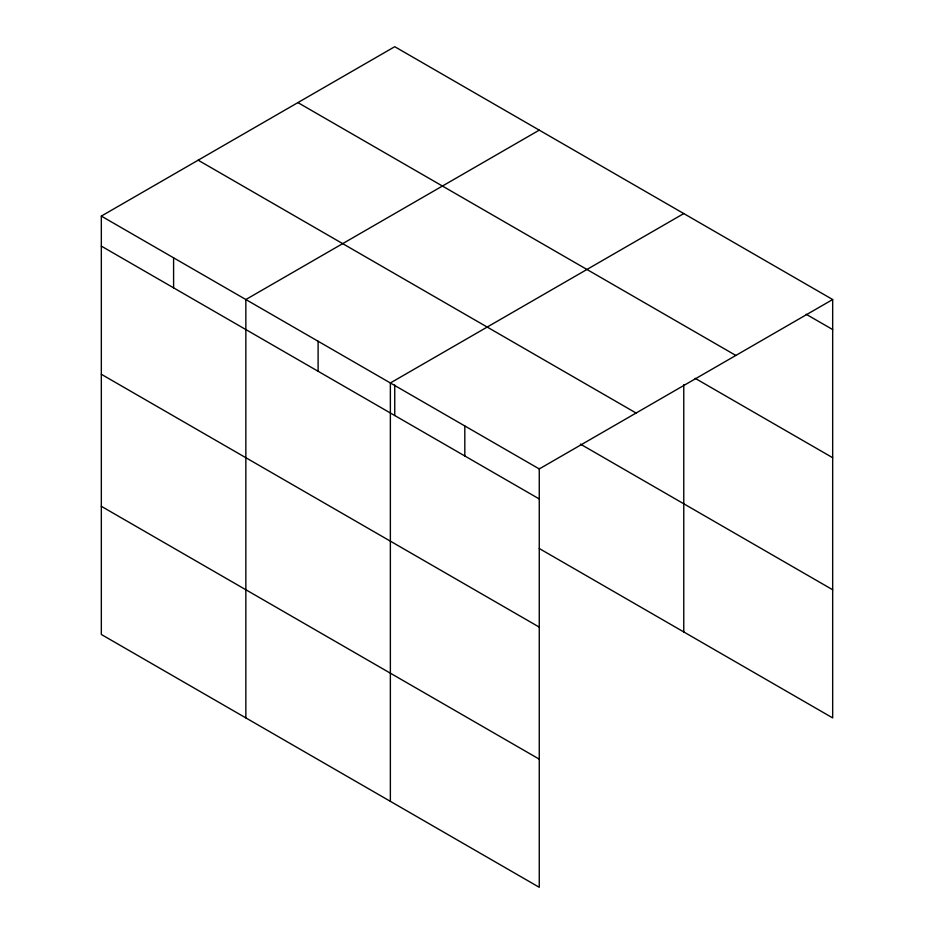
<?xml version="1.0" encoding="UTF-8"?>
<svg xmlns="http://www.w3.org/2000/svg" width="934" height="934" viewBox="0 0 934 934"><rect width="100%" height="100%" fill="white"/><g stroke="black" fill="none" stroke-linecap="round" stroke-linejoin="round"><path stroke-width="1.4" d="M539.257 468.401L539.257 887.3L101.327 634.466L101.327 216.093L394.743 46.7L832.673 299.534L832.673 717.907L539.257 548.503M539.257 130.141L245.852 299.534L245.852 717.896M683.77 213.571L390.365 382.963L390.365 801.337M832.673 299.534L539.257 468.938L101.327 216.093M806.17 314.256L832.673 329.55M297.911 102.6L735.84 355.434M695.13 378.305L832.673 457.707M198.16 160.193L636.089 413.026M580.364 444.082L832.673 589.751M101.327 246.121L539.257 498.954M101.327 374.277L539.257 627.111M101.327 506.31L539.257 759.144M683.77 384.668L683.77 631.944M464.817 425.951L464.817 455.967M394.743 384.971L394.743 415.548M318.109 341.249L318.109 371.265M173.596 257.819L173.596 287.835"/></g></svg>
